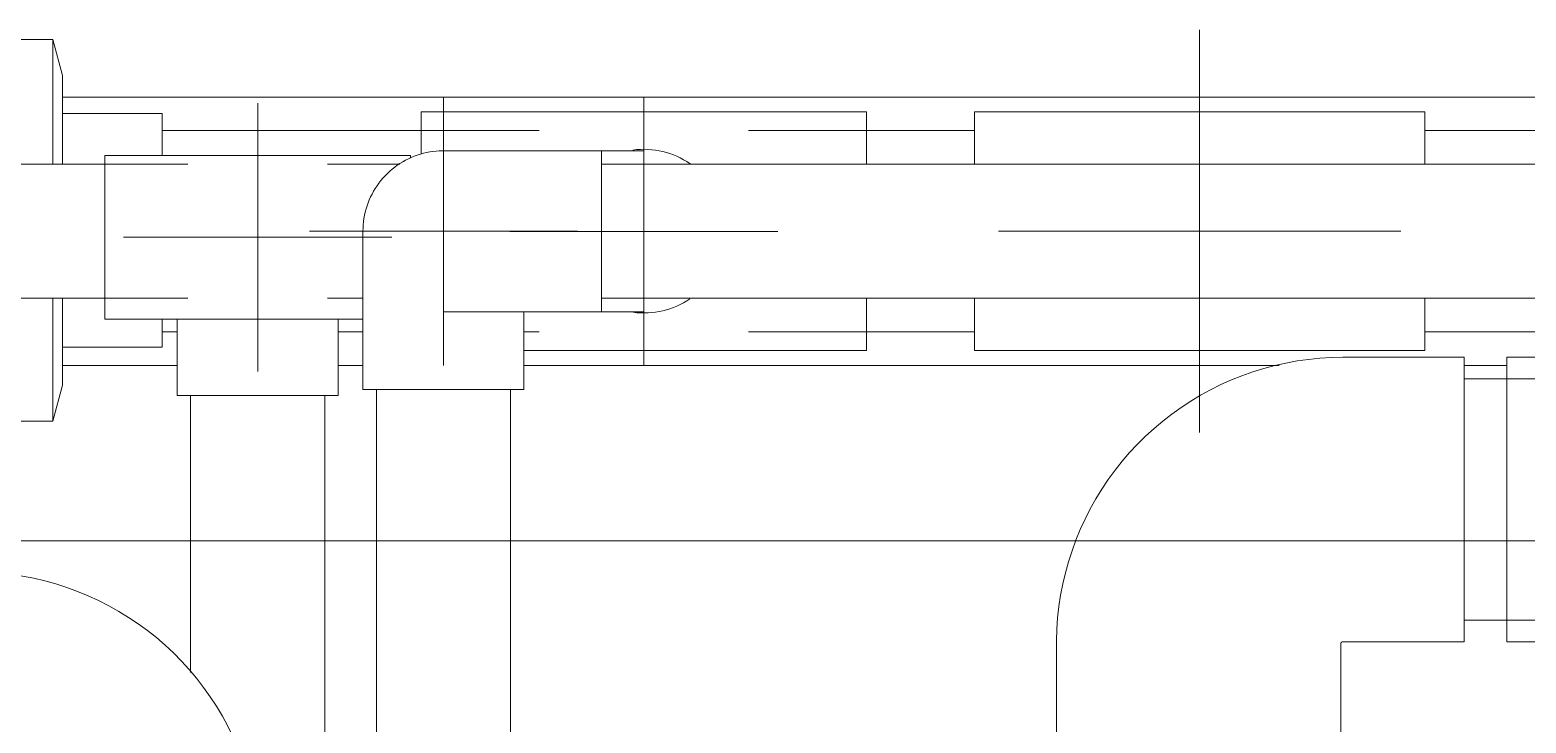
# Model space of a CAD drawing. Header units: millimetres. Extents: x -3824 to 3958, y -576 to 3647.
# Drawn here: x -2102 to -1544, y 2717 to 2975 of the extents above; entities that cross this region are included whole.
import ezdxf

# ---------------------------------------------------------------- set-up
doc = ezdxf.new("R2010")
doc.units = ezdxf.units.MM
for name, color, linetype, lineweight in [('A-_ANOTSYBL_E', 7, 'Continuous', 9), ('A_--------_E-', 8, 'Continuous', 9), ('M-_WATR----_E', 5, 'Continuous', 9)]:
    doc.layers.add(name, color=color, linetype=linetype, lineweight=lineweight)

# ---------------------------------------------------------------- blocks, each defined once
blk = doc.blocks.new('PNS-0100 MAIN FRAME - ASY PNS-0100 MAIN FRAME_iam-651195-Разрез 2')
at = {"layer": 'A_--------_E-'}
for p, q in [((-454.49, 2950), (-2090.33, 2950)), ((-2090.33, 2850), (-2047.49, 2850)), ((-1987.49, 2850), (-1978.23, 2850)), ((-1918.23, 2850), (-1636.53, 2850)), ((-1567.61, 2850), (-1551.62, 2850))]:
    blk.add_line(p, q, dxfattribs=at)
blk = doc.blocks.new('PNS-0100 MAIN FRAME - Standard-550811-Разрез 2')
blk.add_blockref('PNS-0100 MAIN FRAME - ASY PNS-0100 MAIN FRAME_iam-651195-Разрез 2', (0, 0))
blk = doc.blocks.new('COMER_EL50_U-PVC отвод 90 - DN16-DN315 _Grey_-V9-Разрез 2')
at = {"layer": 'M-_WATR----_E', "color": 94, "lineweight": 20}
for p, q in [((-2047.49, 2866.96), (-2047.49, 2867.26)), ((-2047.49, 2866.96), (-2047.49, 2838.76)), ((-1987.49, 2867.26), (-1987.49, 2866.96)), ((-1987.49, 2838.76), (-1987.49, 2866.96)), ((-2047.49, 2838.76), (-2017.49, 2838.76)), ((-2017.49, 2838.76), (-1987.49, 2838.76))]:
    blk.add_line(p, q, dxfattribs=at)
blk = doc.blocks.new('COMER_TE40_U-PVC тройник равнопроходный - DN16 - DN315 _Grey_-V10-Разрез 2')
at = {"layer": 'M-_WATR----_E', "color": 94, "lineweight": 20}
for p, q in [((-1960.49, 2928.26), (-2074.49, 2928.26)), ((-2074.49, 2928.26), (-2074.49, 2897.76)), ((-1960.49, 2927.22), (-1960.49, 2928.26)), ((-2074.49, 2897.76), (-2074.49, 2867.26)), ((-2074.49, 2867.26), (-1978.23, 2867.26))]:
    blk.add_line(p, q, dxfattribs=at)
blk = doc.blocks.new('COMER_industrial series - BVI10075-336251-Разрез 2')
at = {"layer": 'M-_WATR----_E', "color": 94, "lineweight": 20}
for p, q in [((-2230.33, 2971.45), (-2233.93, 2958)), ((-2196.13, 2971.45), (-2230.33, 2971.45)), ((-2230.33, 2971.45), (-2230.33, 2925.05)), ((-2190.13, 2972.8), (-2196.13, 2972.8)), ((-2196.13, 2972.8), (-2196.13, 2925.06)), ((-2188.46, 2931.8), (-2190.13, 2972.8)), ((-2190.13, 2972.8), (-2190.13, 2925.06)), ((-2134.13, 2972.8), (-2135.8, 2931.8)), ((-2128.13, 2972.8), (-2134.13, 2972.8)), ((-2134.13, 2925.06), (-2134.13, 2972.8)), ((-2128.13, 2925.06), (-2128.13, 2972.8)), ((-2093.93, 2971.45), (-2128.13, 2971.45)), ((-2090.33, 2958), (-2093.93, 2971.45)), ((-2093.93, 2925.05), (-2093.93, 2971.45)), ((-2212.27, 2963.3), (-2216.7, 2963.3)), ((-2203.42, 2963.3), (-2207.84, 2963.3)), ((-2194.56, 2963.3), (-2198.99, 2963.3)), ((-2134.13, 2963.3), (-2190.13, 2963.3)), ((-2125.27, 2963.3), (-2129.7, 2963.3)), ((-2116.42, 2963.3), (-2120.84, 2963.3)), ((-2107.56, 2963.3), (-2111.99, 2963.3)), ((-2233.93, 2958), (-2233.93, 2925)), ((-2090.33, 2925), (-2090.33, 2958)), ((-2167.73, 2951.7), (-2175.27, 2924.98)), ((-2156.53, 2951.7), (-2167.73, 2951.7)), ((-2148.99, 2924.98), (-2156.53, 2951.7)), ((-2233.93, 2943.8), (-2271.13, 2943.8)), ((-2271.13, 2925.18), (-2271.13, 2943.8)), ((-2053.13, 2943.8), (-2090.33, 2943.8)), ((-2053.13, 2943.8), (-2053.13, 2928.45)), ((-2271.13, 2856.8), (-2271.13, 2874.77)), ((-2233.93, 2874.96), (-2233.93, 2842.6)), ((-2230.33, 2874.93), (-2230.33, 2829.15)), ((-2196.13, 2874.92), (-2196.13, 2827.8)), ((-2190.13, 2874.92), (-2190.13, 2827.8)), ((-2175.09, 2874.98), (-2167.73, 2848.9)), ((-2156.53, 2848.9), (-2149.17, 2874.98)), ((-2134.13, 2827.8), (-2134.13, 2874.92)), ((-2128.13, 2827.8), (-2128.13, 2874.92)), ((-2093.93, 2829.15), (-2093.93, 2874.93)), ((-2090.33, 2842.6), (-2090.33, 2874.96)), ((-2190.13, 2827.8), (-2188.46, 2868.8)), ((-2135.8, 2868.8), (-2134.13, 2827.8)), ((-2053.13, 2867), (-2053.13, 2856.8)), ((-2271.13, 2856.8), (-2233.93, 2856.8)), ((-2090.33, 2856.8), (-2053.13, 2856.8)), ((-2167.73, 2848.9), (-2156.53, 2848.9)), ((-2233.93, 2842.6), (-2230.33, 2829.15)), ((-2093.93, 2829.15), (-2090.33, 2842.6)), ((-2216.7, 2837.3), (-2212.27, 2837.3)), ((-2207.84, 2837.3), (-2203.42, 2837.3)), ((-2198.99, 2837.3), (-2194.56, 2837.3)), ((-2190.13, 2837.3), (-2134.13, 2837.3)), ((-2129.7, 2837.3), (-2125.27, 2837.3)), ((-2120.84, 2837.3), (-2116.42, 2837.3)), ((-2111.99, 2837.3), (-2107.56, 2837.3)), ((-2230.33, 2829.15), (-2196.13, 2829.15)), ((-2128.13, 2829.15), (-2093.93, 2829.15)), ((-2196.13, 2827.8), (-2190.13, 2827.8)), ((-2134.13, 2827.8), (-2128.13, 2827.8))]:
    blk.add_line(p, q, dxfattribs=at)
blk = doc.blocks.new('COMER_EL50_U-PVC отвод 90 - DN16-DN315 _Grey_-V38-Разрез 2')
at = {"layer": 'M-_WATR----_E', "color": 140, "lineweight": 20}
for p, q in [((-1567.61, 2853), (-1612.81, 2853)), ((-1567.61, 2747), (-1567.61, 2853)), ((-1719.61, 2746.2), (-1719.61, 2701)), ((-1613.61, 2701), (-1613.61, 2746.2)), ((-1612.81, 2747), (-1567.61, 2747)), ((-1719.61, 2701), (-1613.61, 2701))]:
    blk.add_line(p, q, dxfattribs=at)
at = {"layer": 'M-_WATR----_E', "color": 140, "lineweight": 20, "flags": 128}
for points in [[(-1612.81, 2853), (-1617.08, 2852.91), (-1621.34, 2852.66), (-1625.59, 2852.23), (-1629.82, 2851.64), (-1634.03, 2850.87), (-1638.19, 2849.94), (-1642.32, 2848.84), (-1646.4, 2847.58), (-1650.43, 2846.15), (-1654.4, 2844.57), (-1658.3, 2842.83), (-1662.13, 2840.93), (-1665.87, 2838.88), (-1669.54, 2836.69), (-1673.11, 2834.35), (-1676.59, 2831.86), (-1679.96, 2829.24), (-1683.23, 2826.49), (-1686.38, 2823.61), (-1689.42, 2820.61), (-1692.34, 2817.49), (-1695.12, 2814.25), (-1697.78, 2810.9), (-1700.3, 2807.45), (-1702.68, 2803.9), (-1704.91, 2800.26), (-1707, 2796.54), (-1708.94, 2792.73), (-1710.72, 2788.85), (-1712.35, 2784.9), (-1713.82, 2780.89), (-1715.12, 2776.82), (-1716.27, 2772.71), (-1717.24, 2768.55), (-1718.05, 2764.35), (-1718.7, 2760.13), (-1719.17, 2755.88), (-1719.47, 2751.62), (-1719.6, 2747.35), (-1719.61, 2746.2)], [(-1613.61, 2746.2), (-1613.61, 2746.23), (-1613.6, 2746.26), (-1613.6, 2746.3), (-1613.6, 2746.33), (-1613.59, 2746.36), (-1613.58, 2746.39), (-1613.58, 2746.42), (-1613.57, 2746.45), (-1613.56, 2746.48), (-1613.54, 2746.51), (-1613.53, 2746.54), (-1613.52, 2746.57), (-1613.5, 2746.6), (-1613.49, 2746.62), (-1613.47, 2746.65), (-1613.45, 2746.68), (-1613.43, 2746.7), (-1613.41, 2746.73), (-1613.39, 2746.75), (-1613.36, 2746.77), (-1613.34, 2746.8), (-1613.32, 2746.82), (-1613.29, 2746.84), (-1613.27, 2746.86), (-1613.24, 2746.87), (-1613.21, 2746.89), (-1613.18, 2746.91), (-1613.16, 2746.92), (-1613.13, 2746.93), (-1613.1, 2746.95), (-1613.07, 2746.96), (-1613.04, 2746.97), (-1613.01, 2746.97), (-1612.97, 2746.98), (-1612.94, 2746.99), (-1612.91, 2746.99), (-1612.88, 2747), (-1612.85, 2747), (-1612.82, 2747), (-1612.81, 2747)]]:
    blk.add_lwpolyline(points, dxfattribs=at)
blk = doc.blocks.new('COMER_TE40_U-PVC тройник равнопроходный - DN16 - DN315 _Grey_-V51-Разрез 2')
at = {"layer": 'M-_WATR----_E', "color": 140, "lineweight": 20}
for p, q in [((-1355.62, 2853), (-1551.62, 2853)), ((-1551.62, 2853), (-1551.62, 2800)), ((-1355.62, 2800), (-1355.62, 2853)), ((-1551.62, 2800), (-1551.62, 2747)), ((-1355.62, 2747), (-1355.62, 2800)), ((-1551.62, 2747), (-1355.62, 2747))]:
    blk.add_line(p, q, dxfattribs=at)
for start, end in [(360, 180), (180, 360)]:
    blk.add_arc((-1453.62, 2800), 53, start, end, dxfattribs=at)
for points, knots in [([(-1466.11, 2851.51), (-1465.25, 2851.72), (-1461.12, 2852.61), (-1456.94, 2853), (-1453.62, 2853)], [0.8244107, 0.8244107, 0.8244107, 0.8244107, 0.8611111, 1, 1, 1, 1]), ([(-1453.62, 2853), (-1450.97, 2853), (-1446.79, 2852.69), (-1442.65, 2851.87), (-1441.13, 2851.51)], [0, 0, 0, 0, 0.1111111, 0.1755893, 0.1755893, 0.1755893, 0.1755893]), ([(-1479.11, 2846.48), (-1477.19, 2847.53), (-1473.52, 2849.24), (-1469.77, 2850.51), (-1468.01, 2851.01)], [0.6358569, 0.6358569, 0.6358569, 0.6358569, 0.7222222, 0.7974173, 0.7974173, 0.7974173, 0.7974173]), ([(-1439.23, 2851.01), (-1438.77, 2850.88), (-1435.72, 2849.97), (-1432.01, 2848.5), (-1428.83, 2846.85), (-1428.14, 2846.47)], [0.2025827, 0.2025827, 0.2025827, 0.2025827, 0.2222222, 0.3333333, 0.3641431, 0.3641431, 0.3641431, 0.3641431]), ([(-1498.65, 2827.94), (-1498.63, 2827.98), (-1498.16, 2828.73), (-1497.23, 2830.15), (-1495.82, 2832.11), (-1493.82, 2834.6), (-1489.26, 2839.59), (-1484.78, 2843.08), (-1481.32, 2845.2)], [0.3038452, 0.3038452, 0.3038452, 0.3038452, 0.3055556, 0.3333333, 0.3611111, 0.3888889, 0.4444444, 0.6025532, 0.6025532, 0.6025532, 0.6025532]), ([(-1425.94, 2845.2), (-1424.91, 2844.57), (-1422.69, 2843.1), (-1419.38, 2840.54), (-1416.05, 2837.47), (-1413.42, 2834.6), (-1411.42, 2832.11), (-1410.01, 2830.15), (-1409.09, 2828.73), (-1408.62, 2827.98), (-1408.59, 2827.94)], [0.3974468, 0.3974468, 0.3974468, 0.3974468, 0.4444444, 0.5, 0.5555556, 0.6111111, 0.6388889, 0.6666667, 0.6944444, 0.6961548, 0.6961548, 0.6961548, 0.6961548]), ([(-1504.03, 2816.35), (-1503.75, 2817.21), (-1503.15, 2818.89), (-1502.16, 2821.33), (-1501.26, 2823.29), (-1500.67, 2824.43), (-1500.47, 2824.8)], [0.16666667, 0.16666667, 0.16666667, 0.16666667, 0.19444444, 0.22222222, 0.25, 0.26397346, 0.26397346, 0.26397346, 0.26397346]), ([(-1406.78, 2824.8), (-1406.58, 2824.43), (-1405.99, 2823.29), (-1405.08, 2821.33), (-1404.09, 2818.89), (-1403.49, 2817.21), (-1403.21, 2816.35)], [0.73602654, 0.73602654, 0.73602654, 0.73602654, 0.75, 0.77777778, 0.80555556, 0.83333333, 0.83333333, 0.83333333, 0.83333333]), ([(-1506.62, 2800), (-1506.58, 2803.8), (-1506.15, 2808.06), (-1505.22, 2812.15), (-1505.09, 2812.66)], [0, 0, 0, 0, 0.1111111, 0.1273629, 0.1273629, 0.1273629, 0.1273629]), ([(-1402.16, 2812.66), (-1402.03, 2812.15), (-1401.09, 2808.06), (-1400.66, 2803.8), (-1400.62, 2800)], [0.8726371, 0.8726371, 0.8726371, 0.8726371, 0.8888889, 1, 1, 1, 1]), ([(-1505.09, 2787.34), (-1505.22, 2787.85), (-1506.15, 2791.94), (-1506.58, 2796.2), (-1506.62, 2800)], [0.8726371, 0.8726371, 0.8726371, 0.8726371, 0.8888889, 1, 1, 1, 1]), ([(-1400.62, 2800), (-1400.66, 2796.2), (-1401.09, 2791.94), (-1402.03, 2787.85), (-1402.16, 2787.34)], [0, 0, 0, 0, 0.1111111, 0.1273629, 0.1273629, 0.1273629, 0.1273629]), ([(-1500.47, 2775.2), (-1500.67, 2775.57), (-1501.26, 2776.71), (-1502.16, 2778.67), (-1503.15, 2781.11), (-1503.75, 2782.79), (-1504.03, 2783.65)], [0.73602654, 0.73602654, 0.73602654, 0.73602654, 0.75, 0.77777778, 0.80555556, 0.83333333, 0.83333333, 0.83333333, 0.83333333]), ([(-1403.21, 2783.65), (-1403.49, 2782.79), (-1404.09, 2781.11), (-1405.08, 2778.67), (-1405.99, 2776.71), (-1406.58, 2775.57), (-1406.78, 2775.2)], [0.16666667, 0.16666667, 0.16666667, 0.16666667, 0.19444444, 0.22222222, 0.25, 0.26397346, 0.26397346, 0.26397346, 0.26397346]), ([(-1481.31, 2754.8), (-1482.33, 2755.43), (-1484.55, 2756.9), (-1487.87, 2759.46), (-1491.2, 2762.53), (-1493.82, 2765.4), (-1495.82, 2767.89), (-1497.23, 2769.85), (-1498.16, 2771.27), (-1498.63, 2772.02), (-1498.65, 2772.06)], [0.3974468, 0.3974468, 0.3974468, 0.3974468, 0.4444444, 0.5, 0.5555556, 0.6111111, 0.6388889, 0.6666667, 0.6944444, 0.6961548, 0.6961548, 0.6961548, 0.6961548]), ([(-1408.59, 2772.06), (-1408.62, 2772.02), (-1409.09, 2771.27), (-1410.01, 2769.85), (-1411.42, 2767.89), (-1413.42, 2765.4), (-1417.99, 2760.41), (-1422.46, 2756.92), (-1425.93, 2754.8)], [0.3038452, 0.3038452, 0.3038452, 0.3038452, 0.3055556, 0.3333333, 0.3611111, 0.3888889, 0.4444444, 0.6025532, 0.6025532, 0.6025532, 0.6025532]), ([(-1468.01, 2748.99), (-1468.47, 2749.12), (-1471.52, 2750.03), (-1475.24, 2751.5), (-1478.42, 2753.15), (-1479.1, 2753.53)], [0.2025827, 0.2025827, 0.2025827, 0.2025827, 0.2222222, 0.3333333, 0.3641431, 0.3641431, 0.3641431, 0.3641431]), ([(-1428.13, 2753.52), (-1430.06, 2752.47), (-1433.72, 2750.76), (-1437.48, 2749.49), (-1439.24, 2748.99)], [0.6358569, 0.6358569, 0.6358569, 0.6358569, 0.7222222, 0.7974173, 0.7974173, 0.7974173, 0.7974173]), ([(-1453.62, 2747), (-1456.28, 2747), (-1460.45, 2747.31), (-1464.6, 2748.13), (-1466.11, 2748.49)], [0, 0, 0, 0, 0.1111111, 0.1755893, 0.1755893, 0.1755893, 0.1755893]), ([(-1441.13, 2748.49), (-1441.99, 2748.28), (-1446.13, 2747.39), (-1450.3, 2747), (-1453.62, 2747)], [0.8244107, 0.8244107, 0.8244107, 0.8244107, 0.8611111, 1, 1, 1, 1])]:
    blk.add_open_spline(points, degree=3, knots=knots, dxfattribs=at)
blk = doc.blocks.new('COMER_EL50_U-PVC отвод 90 - DN16-DN315 _Grey_-V53-Разрез 2')
at = {"layer": 'M-_WATR----_E', "color": 94, "lineweight": 20}
for p, q in [((-1711.53, 2944.5), (-1750.23, 2944.5)), ((-1750.23, 2944.5), (-1750.23, 2925.19)), ((-1750.23, 2874.81), (-1750.23, 2855.5)), ((-1750.23, 2855.5), (-1711.53, 2855.5))]:
    blk.add_line(p, q, dxfattribs=at)
at = {"layer": 'M-_WATR----_E', "color": 94, "lineweight": 20, "flags": 128}
for points in [[(-1711.53, 2944.5), (-1709.72, 2944.5), (-1707.91, 2944.5), (-1706.11, 2944.5), (-1704.31, 2944.5), (-1702.53, 2944.5), (-1700.76, 2944.5), (-1699.01, 2944.5), (-1697.28, 2944.5), (-1695.57, 2944.5), (-1693.89, 2944.5), (-1692.24, 2944.5), (-1690.61, 2944.5), (-1689.02, 2944.5), (-1687.47, 2944.5), (-1685.95, 2944.5), (-1684.48, 2944.5), (-1683.05, 2944.5), (-1681.66, 2944.5), (-1680.32, 2944.5), (-1679.03, 2944.5), (-1677.8, 2944.5), (-1676.62, 2944.5), (-1675.49, 2944.5), (-1674.42, 2944.5), (-1673.41, 2944.5), (-1672.46, 2944.5), (-1671.58, 2944.5), (-1670.76, 2944.5), (-1670, 2944.5), (-1669.31, 2944.5), (-1668.69, 2944.5), (-1668.13, 2944.5), (-1667.65, 2944.5), (-1667.23, 2944.5), (-1666.89, 2944.5), (-1666.62, 2944.5), (-1666.42, 2944.5), (-1666.29, 2944.5)], [(-1666.27, 2855.5), (-1666.37, 2855.5), (-1666.56, 2855.5), (-1666.81, 2855.5), (-1667.13, 2855.5), (-1667.53, 2855.5), (-1667.99, 2855.5), (-1668.53, 2855.5), (-1669.13, 2855.5), (-1669.81, 2855.5), (-1670.54, 2855.5), (-1671.35, 2855.5), (-1672.22, 2855.5), (-1673.15, 2855.5), (-1674.14, 2855.5), (-1675.2, 2855.5), (-1676.31, 2855.5), (-1677.47, 2855.5), (-1678.7, 2855.5), (-1679.97, 2855.5), (-1681.29, 2855.5), (-1682.67, 2855.5), (-1684.09, 2855.5), (-1685.55, 2855.5), (-1687.05, 2855.5), (-1688.6, 2855.5), (-1690.18, 2855.5), (-1691.79, 2855.5), (-1693.44, 2855.5), (-1695.12, 2855.5), (-1696.82, 2855.5), (-1698.54, 2855.5), (-1700.29, 2855.5), (-1702.05, 2855.5), (-1703.83, 2855.5), (-1705.62, 2855.5), (-1707.42, 2855.5), (-1709.23, 2855.5), (-1711.04, 2855.5), (-1711.53, 2855.5)]]:
    blk.add_lwpolyline(points, dxfattribs=at)
blk = doc.blocks.new('COMER_EL50_U-PVC отвод 90 - DN16-DN315 _Grey_-V54-Разрез 2')
at = {"layer": 'M-_WATR----_E', "color": 94, "lineweight": 20, "flags": 128}
for points in [[(-1873.5, 2929.98), (-1873.52, 2929.98), (-1873.59, 2929.98), (-1873.72, 2929.98), (-1873.89, 2929.98), (-1874.11, 2929.98), (-1874.38, 2929.98), (-1874.7, 2929.98), (-1875.06, 2929.98), (-1875.47, 2929.98), (-1875.93, 2929.98), (-1876.43, 2929.98), (-1876.98, 2929.98), (-1877.57, 2929.98), (-1878.2, 2929.98), (-1878.88, 2929.98), (-1879.59, 2929.98), (-1880.35, 2929.98), (-1881.14, 2929.98), (-1881.97, 2929.98), (-1882.84, 2929.98), (-1883.74, 2929.98), (-1884.67, 2929.98), (-1885.64, 2929.98), (-1886.63, 2929.98), (-1887.65, 2929.98), (-1888.7, 2929.98), (-1889.23, 2929.98)], [(-1889.23, 2869.98), (-1888.99, 2869.98), (-1887.94, 2869.98), (-1886.9, 2869.98), (-1885.9, 2869.98), (-1884.93, 2869.98), (-1883.99, 2869.98), (-1883.08, 2869.98), (-1882.2, 2869.98), (-1881.36, 2869.98), (-1880.56, 2869.98), (-1879.79, 2869.98), (-1879.06, 2869.98), (-1878.38, 2869.98), (-1877.73, 2869.98), (-1877.13, 2869.98), (-1876.57, 2869.98), (-1876.06, 2869.98), (-1875.59, 2869.98), (-1875.17, 2869.98), (-1874.79, 2869.98), (-1874.46, 2869.98), (-1874.18, 2869.98), (-1873.94, 2869.98), (-1873.76, 2869.98), (-1873.62, 2869.98), (-1873.54, 2869.98), (-1873.5, 2869.98), (-1873.5, 2869.98)]]:
    blk.add_lwpolyline(points, dxfattribs=at)
blk = doc.blocks.new('Тройник клеевой - d 20-315 мм-947772-Разрез 2')
at = {"layer": 'M-_WATR----_E', "color": 94, "lineweight": 20}
for p, q in [((-1912.5, 2944.5), (-1956.5, 2944.5)), ((-1956.5, 2944.5), (-1956.5, 2928.97)), ((-1873.5, 2944.5), (-1912.5, 2944.5)), ((-1834.5, 2944.5), (-1873.5, 2944.5)), ((-1790.5, 2944.5), (-1834.5, 2944.5)), ((-1790.5, 2925.19), (-1790.5, 2944.5)), ((-1790.5, 2855.5), (-1790.5, 2874.81)), ((-1918.23, 2855.5), (-1912.5, 2855.5)), ((-1912.5, 2855.5), (-1873.5, 2855.5)), ((-1873.5, 2855.5), (-1834.5, 2855.5)), ((-1834.5, 2855.5), (-1790.5, 2855.5))]:
    blk.add_line(p, q, dxfattribs=at)
for start_param, end_param in [(0.969353, 1.70521), (4.580844, 5.311959)]:
    blk.add_ellipse((-1873.5, 2900.01), major_axis=(30.5, 0), ratio=1, start_param=start_param, end_param=end_param, dxfattribs=at)
blk = doc.blocks.new('COMER_EL50_U-PVC отвод 90 - DN16-DN315 _Grey_-V55-Разрез 2')
at = {"layer": 'M-_WATR----_E', "color": 94, "lineweight": 20}
for p, q in [((-1582.23, 2944.5), (-1620.93, 2944.5)), ((-1582.23, 2925.19), (-1582.23, 2944.5)), ((-1582.23, 2855.5), (-1582.23, 2874.81)), ((-1620.93, 2855.5), (-1582.23, 2855.5))]:
    blk.add_line(p, q, dxfattribs=at)
at = {"layer": 'M-_WATR----_E', "color": 94, "lineweight": 20, "flags": 128}
for points in [[(-1620.93, 2944.5), (-1622.74, 2944.5), (-1624.55, 2944.5), (-1626.35, 2944.5), (-1628.15, 2944.5), (-1629.93, 2944.5), (-1631.7, 2944.5), (-1633.45, 2944.5), (-1635.18, 2944.5), (-1636.89, 2944.5), (-1638.57, 2944.5), (-1640.23, 2944.5), (-1641.85, 2944.5), (-1643.44, 2944.5), (-1644.99, 2944.5), (-1646.51, 2944.5), (-1647.98, 2944.5), (-1649.41, 2944.5), (-1650.8, 2944.5), (-1652.14, 2944.5), (-1653.43, 2944.5), (-1654.66, 2944.5), (-1655.84, 2944.5), (-1656.97, 2944.5), (-1658.04, 2944.5), (-1659.05, 2944.5), (-1660, 2944.5), (-1660.88, 2944.5), (-1661.7, 2944.5), (-1662.46, 2944.5), (-1663.15, 2944.5), (-1663.77, 2944.5), (-1664.33, 2944.5), (-1664.81, 2944.5), (-1665.23, 2944.5), (-1665.57, 2944.5), (-1665.84, 2944.5), (-1666.04, 2944.5), (-1666.17, 2944.5), (-1666.23, 2944.5), (-1666.23, 2944.5)], [(-1666.23, 2855.5), (-1666.19, 2855.5), (-1666.09, 2855.5), (-1665.9, 2855.5), (-1665.65, 2855.5), (-1665.33, 2855.5), (-1664.93, 2855.5), (-1664.47, 2855.5), (-1663.93, 2855.5), (-1663.33, 2855.5), (-1662.65, 2855.5), (-1661.92, 2855.5), (-1661.11, 2855.5), (-1660.24, 2855.5), (-1659.31, 2855.5), (-1658.32, 2855.5), (-1657.27, 2855.5), (-1656.15, 2855.5), (-1654.99, 2855.5), (-1653.77, 2855.5), (-1652.49, 2855.5), (-1651.17, 2855.5), (-1649.79, 2855.5), (-1648.37, 2855.5), (-1646.91, 2855.5), (-1645.41, 2855.5), (-1643.86, 2855.5), (-1642.28, 2855.5), (-1640.67, 2855.5), (-1639.02, 2855.5), (-1637.34, 2855.5), (-1635.64, 2855.5), (-1633.92, 2855.5), (-1632.17, 2855.5), (-1630.41, 2855.5), (-1628.63, 2855.5), (-1626.84, 2855.5), (-1625.04, 2855.5), (-1623.23, 2855.5), (-1621.42, 2855.5), (-1620.93, 2855.5)]]:
    blk.add_lwpolyline(points, dxfattribs=at)
blk = doc.blocks.new('COMER_EL50_U-PVC отвод 90 - DN16-DN315 _Grey_-V61-Разрез 2')
at = {"layer": 'M-_WATR----_E', "color": 136, "lineweight": 20}
for p, q in [((-1889.23, 2930), (-1917.43, 2930)), ((-1889.23, 2900), (-1889.23, 2930)), ((-1889.23, 2870), (-1889.23, 2900)), ((-1917.43, 2870), (-1889.23, 2870))]:
    blk.add_line(p, q, dxfattribs=at)
at = {"layer": 'M-_WATR----_E', "color": 136, "lineweight": 20, "flags": 128}
for points in [[(-1917.43, 2930), (-1918.66, 2930), (-1919.89, 2930), (-1921.12, 2930), (-1922.34, 2930), (-1923.55, 2930), (-1924.75, 2930), (-1925.95, 2930), (-1927.12, 2930), (-1928.28, 2930), (-1929.43, 2930), (-1930.55, 2930), (-1931.66, 2930), (-1932.74, 2930), (-1933.79, 2930), (-1934.82, 2930), (-1935.83, 2930), (-1936.8, 2930), (-1937.74, 2930), (-1938.65, 2930), (-1939.53, 2930), (-1940.37, 2930), (-1941.17, 2930), (-1941.94, 2930), (-1942.66, 2930), (-1943.35, 2930), (-1944, 2930), (-1944.6, 2930), (-1945.16, 2930), (-1945.67, 2930), (-1946.14, 2930), (-1946.56, 2930), (-1946.94, 2930), (-1947.27, 2930), (-1947.55, 2930), (-1947.79, 2930), (-1947.97, 2930), (-1948.11, 2930), (-1948.19, 2930), (-1948.23, 2930), (-1948.23, 2930)], [(-1948.23, 2870), (-1948.21, 2870), (-1948.13, 2870), (-1948.01, 2870), (-1947.84, 2870), (-1947.62, 2870), (-1947.35, 2870), (-1947.03, 2870), (-1946.67, 2870), (-1946.26, 2870), (-1945.8, 2870), (-1945.3, 2870), (-1944.75, 2870), (-1944.16, 2870), (-1943.53, 2870), (-1942.85, 2870), (-1942.14, 2870), (-1941.38, 2870), (-1940.59, 2870), (-1939.76, 2870), (-1938.89, 2870), (-1937.99, 2870), (-1937.06, 2870), (-1936.09, 2870), (-1935.1, 2870), (-1934.07, 2870), (-1933.02, 2870), (-1931.95, 2870), (-1930.85, 2870), (-1929.73, 2870), (-1928.59, 2870), (-1927.44, 2870), (-1926.26, 2870), (-1925.08, 2870), (-1923.88, 2870), (-1922.67, 2870), (-1921.45, 2870), (-1920.23, 2870), (-1919, 2870), (-1917.77, 2870), (-1917.43, 2870)]]:
    blk.add_lwpolyline(points, dxfattribs=at)
blk = doc.blocks.new('COMER_EL50_U-PVC отвод 90 - DN16-DN315 _Grey_-V62-Разрез 2')
at = {"layer": 'M-_WATR----_E', "color": 136, "lineweight": 20}
for p, q in [((-1978.23, 2869.2), (-1978.23, 2841)), ((-1918.23, 2841), (-1918.23, 2869.2)), ((-1978.23, 2841), (-1948.23, 2841)), ((-1948.23, 2841), (-1918.23, 2841))]:
    blk.add_line(p, q, dxfattribs=at)
at = {"layer": 'M-_WATR----_E', "color": 136, "lineweight": 20, "flags": 128}
for points in [[(-1978.23, 2900), (-1978.21, 2901.2), (-1978.14, 2902.4), (-1978.02, 2903.59), (-1977.85, 2904.78), (-1977.64, 2905.96), (-1977.37, 2907.13), (-1977.06, 2908.29), (-1976.71, 2909.44), (-1976.31, 2910.57), (-1975.87, 2911.68), (-1975.38, 2912.78), (-1974.84, 2913.85), (-1974.27, 2914.91), (-1973.65, 2915.94), (-1972.99, 2916.94), (-1972.3, 2917.92), (-1971.56, 2918.86), (-1970.79, 2919.78), (-1969.98, 2920.67), (-1969.13, 2921.52), (-1968.26, 2922.34), (-1967.35, 2923.12), (-1966.41, 2923.87), (-1965.44, 2924.58), (-1964.44, 2925.24), (-1963.42, 2925.87), (-1962.37, 2926.46), (-1961.3, 2927), (-1960.21, 2927.5), (-1959.1, 2927.96), (-1957.98, 2928.37), (-1956.83, 2928.74), (-1955.68, 2929.06), (-1954.51, 2929.34), (-1953.33, 2929.56), (-1952.15, 2929.74), (-1950.95, 2929.88), (-1949.76, 2929.96), (-1948.56, 2930), (-1948.23, 2930)], [(-1978.23, 2869.2), (-1978.23, 2870.43), (-1978.23, 2871.66), (-1978.23, 2872.89), (-1978.23, 2874.11), (-1978.23, 2875.32), (-1978.23, 2876.52), (-1978.23, 2877.71), (-1978.23, 2878.89), (-1978.23, 2880.05), (-1978.23, 2881.19), (-1978.23, 2882.32), (-1978.23, 2883.42), (-1978.23, 2884.5), (-1978.23, 2885.56), (-1978.23, 2886.59), (-1978.23, 2887.59), (-1978.23, 2888.57), (-1978.23, 2889.51), (-1978.23, 2890.42), (-1978.23, 2891.29), (-1978.23, 2892.14), (-1978.23, 2892.94), (-1978.23, 2893.7), (-1978.23, 2894.43), (-1978.23, 2895.12), (-1978.23, 2895.76), (-1978.23, 2896.36), (-1978.23, 2896.92), (-1978.23, 2897.44), (-1978.23, 2897.91), (-1978.23, 2898.33), (-1978.23, 2898.71), (-1978.23, 2899.04), (-1978.23, 2899.32), (-1978.23, 2899.55), (-1978.23, 2899.74), (-1978.23, 2899.87)], [(-1918.23, 2870), (-1918.23, 2869.53), (-1918.23, 2869.2)]]:
    blk.add_lwpolyline(points, dxfattribs=at)
blk = doc.blocks.new('COMER_EL50_U-PVC отвод 90 - DN16-DN315 _Grey_-V91-Разрез 2')
at = {"layer": 'M-_WATR----_E', "color": 33, "lineweight": 20}
for p, q in [((-2123.33, 2773), (-2168.53, 2773)), ((-2168.53, 2773), (-2168.53, 2667)), ((-2168.53, 2667), (-2123.33, 2667)), ((-2122.53, 2666.2), (-2122.53, 2621)), ((-2016.53, 2621), (-2016.53, 2666.2)), ((-2122.53, 2621), (-2016.53, 2621))]:
    blk.add_line(p, q, dxfattribs=at)
at = {"layer": 'M-_WATR----_E', "color": 33, "lineweight": 20, "flags": 128}
for points in [[(-2016.53, 2666.2), (-2016.62, 2670.47), (-2016.88, 2674.73), (-2017.3, 2678.99), (-2017.9, 2683.22), (-2018.66, 2687.42), (-2019.6, 2691.59), (-2020.69, 2695.71), (-2021.96, 2699.8), (-2023.38, 2703.82), (-2024.96, 2707.79), (-2026.71, 2711.69), (-2028.6, 2715.52), (-2030.65, 2719.27), (-2032.85, 2722.93), (-2035.19, 2726.5), (-2037.67, 2729.98), (-2040.29, 2733.36), (-2043.04, 2736.62), (-2045.92, 2739.78), (-2048.93, 2742.81), (-2052.05, 2745.73), (-2055.29, 2748.51), (-2058.63, 2751.17), (-2062.08, 2753.69), (-2065.63, 2756.07), (-2069.27, 2758.3), (-2073, 2760.39), (-2076.8, 2762.33), (-2080.68, 2764.11), (-2084.63, 2765.74), (-2088.65, 2767.21), (-2092.71, 2768.52), (-2096.83, 2769.66), (-2100.99, 2770.64), (-2105.18, 2771.45), (-2109.4, 2772.09), (-2113.65, 2772.56), (-2117.91, 2772.86), (-2122.18, 2772.99), (-2123.33, 2773)], [(-2123.33, 2667), (-2123.3, 2667), (-2123.27, 2667), (-2123.24, 2666.99), (-2123.21, 2666.99), (-2123.18, 2666.98), (-2123.14, 2666.98), (-2123.11, 2666.97), (-2123.08, 2666.96), (-2123.05, 2666.95), (-2123.02, 2666.94), (-2122.99, 2666.92), (-2122.96, 2666.91), (-2122.94, 2666.89), (-2122.91, 2666.88), (-2122.88, 2666.86), (-2122.86, 2666.84), (-2122.83, 2666.82), (-2122.81, 2666.8), (-2122.78, 2666.78), (-2122.76, 2666.76), (-2122.74, 2666.73), (-2122.72, 2666.71), (-2122.7, 2666.68), (-2122.68, 2666.66), (-2122.66, 2666.63), (-2122.64, 2666.6), (-2122.63, 2666.58), (-2122.61, 2666.55), (-2122.6, 2666.52), (-2122.59, 2666.49), (-2122.58, 2666.46), (-2122.57, 2666.43), (-2122.56, 2666.4), (-2122.55, 2666.37), (-2122.55, 2666.34), (-2122.54, 2666.3), (-2122.54, 2666.27), (-2122.54, 2666.24), (-2122.53, 2666.21), (-2122.53, 2666.2)]]:
    blk.add_lwpolyline(points, dxfattribs=at)

msp = doc.modelspace()

# ---------------------------------------------------------------- linework, layer by layer
at = {"layer": 'A-_ANOTSYBL_E'}
msp.add_line((-3645.49, 2784.54), (3793.87, 2784.54), dxfattribs=at)
at = {"layer": 'M-_WATR----_E', "color": 94, "lineweight": 20}
for p, q in [((-1666.23, 2825), (-1666.23, 2975)), ((-2017.49, 2847.76), (-2017.49, 2947.76)), ((-1873.5, 2849.91), (-1873.5, 2949.91)), ((-1912.5, 2937.5), (-2053.13, 2937.5)), ((-1750.23, 2937.5), (-1834.5, 2937.5)), ((-801.52, 2937.5), (-1582.23, 2937.5)), ((-2043.49, 2924.98), (-2638.49, 2924.98)), ((-1964.54, 2924.98), (-1991.49, 2924.98)), ((-2067.49, 2897.76), (-1967.49, 2897.76)), ((-1923.5, 2899.91), (-1823.5, 2899.91)), ((-1741.23, 2900), (-1591.23, 2900)), ((-2638.49, 2874.98), (-2043.49, 2874.98)), ((-1991.49, 2874.98), (-1978.23, 2874.98)), ((-2053.13, 2862.5), (-2047.49, 2862.5)), ((-1987.49, 2862.5), (-1978.23, 2862.5)), ((-1918.23, 2862.5), (-1912.5, 2862.5)), ((-1834.5, 2862.5), (-1750.23, 2862.5)), ((-1582.23, 2862.5), (-801.52, 2862.5)), ((-2042.49, 2838.76), (-2042.49, 2735.49)), ((-1992.49, 2625), (-1992.49, 2838.76))]:
    msp.add_line(p, q, dxfattribs=at)
at = {"layer": 'M-_WATR----_E', "color": 136, "lineweight": 20}
for p, q in [((-1948.23, 2850), (-1948.23, 2950)), ((-537.36, 2925), (-1889.23, 2925)), ((-1998.23, 2900), (-1898.23, 2900)), ((-1889.23, 2875), (-537.36, 2875)), ((-1973.23, 2841), (-1973.23, 2382.5)), ((-1923.23, 2382.5), (-1923.23, 2841))]:
    msp.add_line(p, q, dxfattribs=at)
at = {"layer": 'M-_WATR----_E', "color": 140, "lineweight": 20}
for p, q in [((-1500.62, 2845), (-1567.61, 2845)), ((-1567.61, 2755), (-1500.62, 2755))]:
    msp.add_line(p, q, dxfattribs=at)

# ---------------------------------------------------------------- block references
at = {"layer": 'A_--------_E-'}
msp.add_blockref('PNS-0100 MAIN FRAME - Standard-550811-Разрез 2', (0, 0), dxfattribs=at)
at = {"layer": 'M-_WATR----_E', "color": 94, "lineweight": 20}
for name in ['COMER_industrial series - BVI10075-336251-Разрез 2', 'Тройник клеевой - d 20-315 мм-947772-Разрез 2', 'COMER_EL50_U-PVC отвод 90 - DN16-DN315 _Grey_-V53-Разрез 2', 'COMER_EL50_U-PVC отвод 90 - DN16-DN315 _Grey_-V55-Разрез 2', 'COMER_EL50_U-PVC отвод 90 - DN16-DN315 _Grey_-V54-Разрез 2', 'COMER_TE40_U-PVC тройник равнопроходный - DN16 - DN315 _Grey_-V10-Разрез 2', 'COMER_EL50_U-PVC отвод 90 - DN16-DN315 _Grey_-V9-Разрез 2']:
    msp.add_blockref(name, (0, 0), dxfattribs=at)
at = {"layer": 'M-_WATR----_E', "color": 136, "lineweight": 20}
for name in ['COMER_EL50_U-PVC отвод 90 - DN16-DN315 _Grey_-V62-Разрез 2', 'COMER_EL50_U-PVC отвод 90 - DN16-DN315 _Grey_-V61-Разрез 2']:
    msp.add_blockref(name, (0, 0), dxfattribs=at)
at = {"layer": 'M-_WATR----_E', "color": 140, "lineweight": 20}
for name in ['COMER_EL50_U-PVC отвод 90 - DN16-DN315 _Grey_-V38-Разрез 2', 'COMER_TE40_U-PVC тройник равнопроходный - DN16 - DN315 _Grey_-V51-Разрез 2']:
    msp.add_blockref(name, (0, 0), dxfattribs=at)
at = {"layer": 'M-_WATR----_E', "color": 33, "lineweight": 20}
msp.add_blockref('COMER_EL50_U-PVC отвод 90 - DN16-DN315 _Grey_-V91-Разрез 2', (0, 0), dxfattribs=at)

doc.saveas('drawing.dxf')
